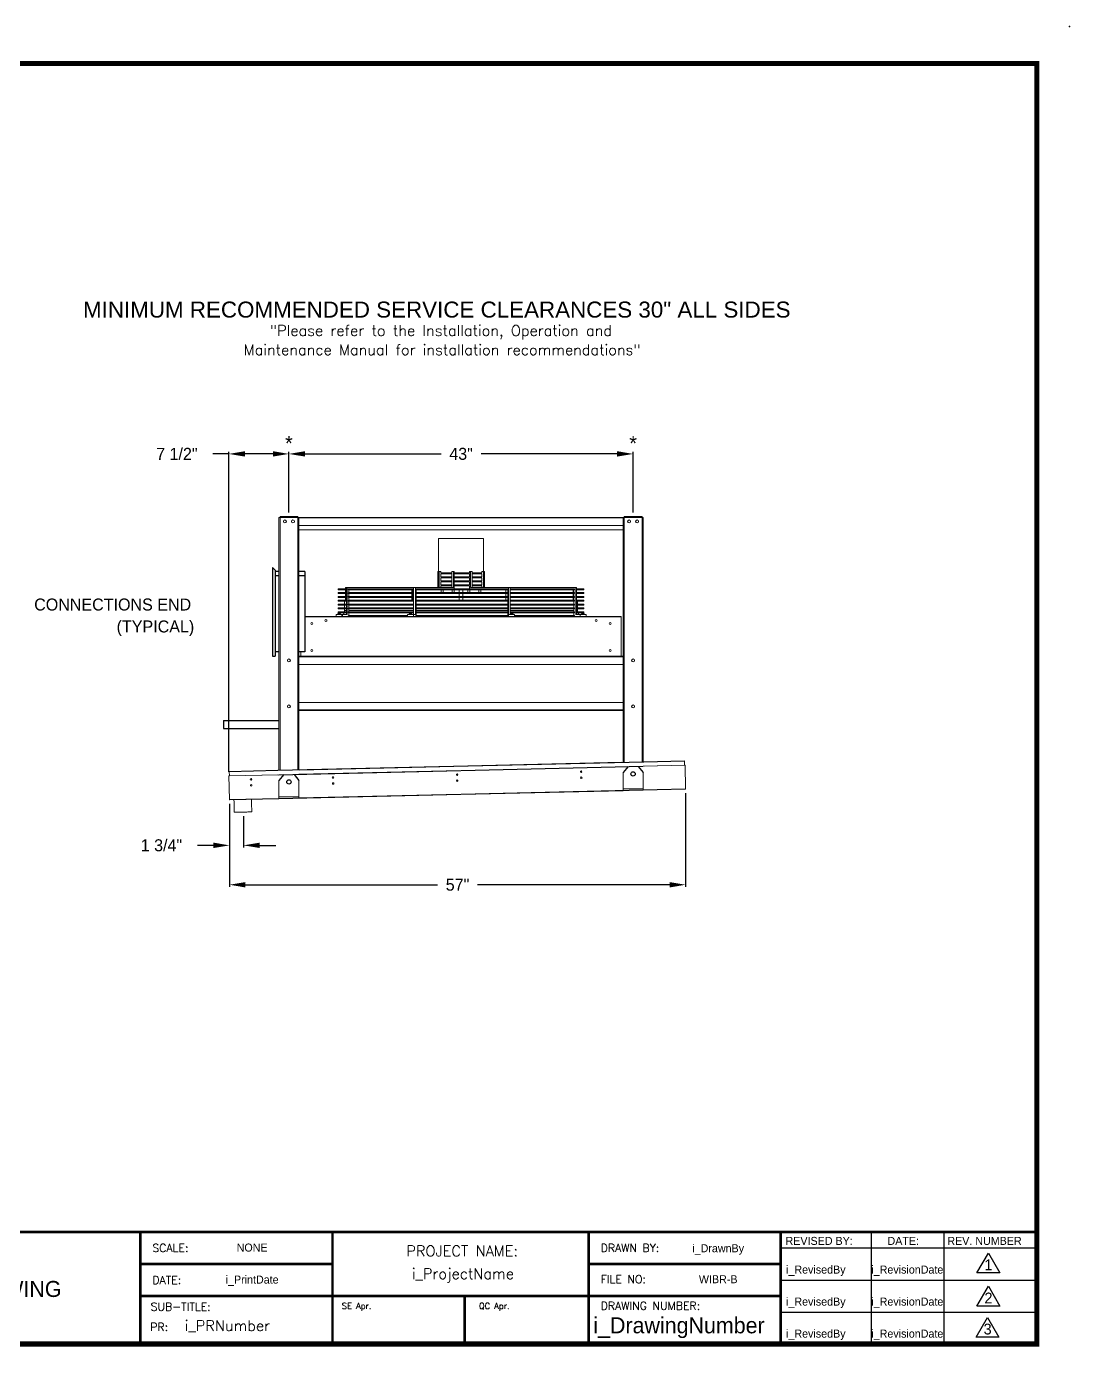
# Model space of a CAD drawing. Extents: x 6 to 271, y -23 to 146.
# Drawn here: x 140.8 to 271.1, y -18.6 to 146.4 of the extents above; entities that cross this region are included whole.
import ezdxf
from ezdxf.enums import TextEntityAlignment as Align

# ---------------------------------------------------------------- set-up
doc = ezdxf.new("R2010")
doc.units = 0
doc.header["$MEASUREMENT"] = 0
doc.layers.get('0').update_dxf_attribs({"linetype": 'CONTINUOUS'})
doc.layers.get('Defpoints').update_dxf_attribs({"linetype": 'CONTINUOUS'})
doc.styles.add('dimentions', font='ARIAL.TTF')
doc.styles.add('SIMPLEX', font='SIMPLEX')
doc.dimstyles.get("Standard").update_dxf_attribs({"dimtxt": 1.5, "dimasz": 2, "dimexe": 0.25, "dimexo": 0.5, "dimgap": 0.75, "dimtad": 0, "dimtih": 1, "dimtoh": 1, "dimdec": 4, "dimzin": 0, "dimdsep": 46, "dimlunit": 5, "dimtxsty": 'STANDARD', "dimcen": 0.125, "dimclrd": 1, "dimclre": 1, "dimclrt": 1, "dimadec": 0, "dimazin": 0, "dimtfac": 1, "dimtdec": 4, "dimtofl": 0, "dimtmove": 0, "dimatfit": 3, "dimfxl": 1, "dimfrac": 2, "dimtolj": 1, "dimtzin": 0, "dimarcsym": 0})

# ---------------------------------------------------------------- blocks, each defined once
blk = doc.blocks.new('*D28')
at = {"color": 7, "lineweight": -2}
for p, q in [((173.57, 85.66), (173.57, 93.22)), ((175.57, 92.97), (192.57, 92.97)), ((214.57, 92.97), (197.57, 92.97)), ((216.57, 85.66), (216.57, 93.22))]:
    blk.add_line(p, q, dxfattribs=at)
at = {"color": 7}
for points in [[(175.57, 93.31), (175.57, 92.64), (173.57, 92.97)], [(214.57, 93.31), (214.57, 92.64), (216.57, 92.97)]]:
    blk.add_solid(points, dxfattribs=at)
at = {"layer": 'Defpoints', "color": 0}
for p in [(216.57, 92.97), (173.57, 85.16), (216.57, 85.16)]:
    blk.add_point(p, dxfattribs=at)
at = {"color": 7, "insert": (195.07, 92.97), "char_height": 1.5, "attachment_point": 5}
blk.add_mtext('\\A1;43"', dxfattribs=at)
blk = doc.blocks.new('*D29')
at = {"color": 7, "lineweight": -2}
for p, q in [((166.07, 92.97), (164.07, 92.97)), ((166.07, 53.24), (166.07, 93.22)), ((171.57, 92.97), (168.07, 92.97)), ((173.57, 85.66), (173.57, 93.22))]:
    blk.add_line(p, q, dxfattribs=at)
at = {"color": 7}
for points in [[(168.07, 93.31), (168.07, 92.64), (166.07, 92.97)], [(171.57, 93.31), (171.57, 92.64), (173.57, 92.97)]]:
    blk.add_solid(points, dxfattribs=at)
at = {"layer": 'Defpoints', "color": 0}
for p in [(173.57, 92.97), (173.57, 85.16), (166.07, 52.74)]:
    blk.add_point(p, dxfattribs=at)
at = {"color": 7, "insert": (159.57, 92.97), "char_height": 1.5, "attachment_point": 5}
blk.add_mtext('\\A1;7 1/2"', dxfattribs=at)
blk = doc.blocks.new('*D30')
at = {"color": 7, "lineweight": -2}
for p, q in [((223.12, 50.57), (223.12, 38.89)), ((166.14, 49.24), (166.14, 38.89)), ((168.14, 39.14), (192.13, 39.14)), ((221.12, 39.14), (197.13, 39.14))]:
    blk.add_line(p, q, dxfattribs=at)
at = {"color": 7}
for points in [[(168.14, 39.47), (168.14, 38.8), (166.14, 39.14)], [(221.12, 39.47), (221.12, 38.8), (223.12, 39.14)]]:
    blk.add_solid(points, dxfattribs=at)
at = {"layer": 'Defpoints', "color": 0}
for p in [(166.14, 49.74), (223.12, 51.07), (223.12, 39.14)]:
    blk.add_point(p, dxfattribs=at)
at = {"color": 7, "insert": (194.63, 39.14), "char_height": 1.5, "attachment_point": 5}
blk.add_mtext('\\A1;57"', dxfattribs=at)
blk = doc.blocks.new('*D31')
at = {"color": 7, "lineweight": -2}
for p, q in [((166.14, 48.74), (166.14, 43.81)), ((167.91, 47.72), (167.91, 43.81)), ((164.14, 44.06), (162.14, 44.06)), ((169.91, 44.06), (171.91, 44.06))]:
    blk.add_line(p, q, dxfattribs=at)
at = {"color": 7}
for points in [[(164.14, 44.4), (164.14, 43.73), (166.14, 44.06)], [(169.91, 44.4), (169.91, 43.73), (167.91, 44.06)]]:
    blk.add_solid(points, dxfattribs=at)
at = {"layer": 'Defpoints', "color": 0}
for p in [(166.14, 49.24), (167.91, 48.22), (166.14, 44.06)]:
    blk.add_point(p, dxfattribs=at)
at = {"color": 7, "insert": (157.64, 44.06), "char_height": 1.5, "attachment_point": 5}
blk.add_mtext('\\A1;1 3/4"', dxfattribs=at)

msp = doc.modelspace()

# ---------------------------------------------------------------- linework, layer by layer
at = {"color": 7, "linetype": 'Continuous', "lineweight": 15}
for p, q in [((172.3177, 85.02803), (172.4522, 85.02803)), ((172.3177, 85.02803), (172.3177, 53.4411)), ((172.4522, 85.02803), (172.4522, 53.44423)), ((172.4532, 85.02803), (172.4522, 85.02803)), ((172.4532, 85.16353), (172.4532, 85.02903)), ((172.4532, 85.16353), (174.6822, 85.16353)), ((172.4532, 85.02903), (174.6822, 85.02903)), ((172.4532, 85.02803), (172.4532, 85.02903)), ((172.4532, 85.02803), (174.6822, 85.02803)), ((172.4532, 53.44425), (172.4532, 85.02803)), ((174.6822, 85.16353), (174.6822, 85.02903)), ((174.6822, 85.02803), (174.6822, 85.02903)), ((174.6822, 53.4961), (174.6822, 85.02803)), ((174.6832, 85.02803), (174.6822, 85.02803)), ((174.6832, 85.02803), (174.6832, 53.49613)), ((174.8177, 85.02803), (174.6832, 85.02803)), ((174.8177, 85.02803), (174.8177, 53.49925)), ((174.8177, 84.97503), (215.3177, 84.97503)), ((215.3177, 85.02803), (215.3177, 54.44137)), ((215.3177, 85.02803), (215.4522, 85.02803)), ((215.4522, 85.02803), (215.4522, 54.4445)), ((215.4532, 85.02803), (215.4522, 85.02803)), ((215.4532, 85.16353), (215.4532, 85.02903)), ((215.4532, 85.16353), (217.6822, 85.16353)), ((215.4532, 85.02903), (217.6822, 85.02903)), ((215.4532, 85.02803), (215.4532, 85.02903)), ((215.4532, 85.02803), (217.6822, 85.02803)), ((215.4532, 54.44452), (215.4532, 85.02803)), ((217.6822, 85.16353), (217.6822, 85.02903)), ((217.6822, 85.02803), (217.6822, 85.02903)), ((217.6832, 85.02803), (217.6822, 85.02803)), ((217.6822, 54.49637), (217.6822, 85.02803)), ((217.8177, 85.02803), (217.6832, 85.02803)), ((217.6832, 85.02803), (217.6832, 54.4964)), ((217.8177, 85.02803), (217.8177, 54.49952)), ((174.8177, 84.04374), (215.3177, 84.04374)), ((174.8177, 83.48144), (180.6302, 83.48144)), ((181.0052, 83.48144), (209.1302, 83.48144)), ((209.5052, 83.48144), (215.3177, 83.48144)), ((196.144, 82.40703), (192.2552, 82.40703)), ((197.8802, 82.40703), (196.144, 82.40703)), ((192.15049, 78.27103), (192.15049, 76.27603)), ((192.24386, 78.27103), (192.15049, 78.27103)), ((192.33724, 78.27103), (192.24386, 78.27103)), ((192.24386, 78.27103), (192.24386, 76.27603)), ((192.33724, 78.27103), (192.33724, 76.27603)), ((192.56266, 78.27103), (192.33724, 78.27103)), ((192.56266, 78.12021), (192.56266, 78.27103)), ((193.89803, 78.12114), (192.56266, 78.12114)), ((192.56266, 77.62021), (192.56266, 78.00208)), ((192.56266, 78.00114), (193.89803, 78.00114)), ((193.89803, 77.62114), (192.56266, 77.62114)), ((194.12345, 78.27103), (193.89803, 78.27103)), ((193.89803, 78.27103), (193.89803, 76.27603)), ((194.12345, 78.27103), (194.12345, 76.27603)), ((194.21683, 78.27103), (194.12345, 78.27103)), ((194.21683, 78.12021), (194.21683, 78.27103)), ((196.144, 78.12114), (194.21683, 78.12114)), ((194.21683, 77.62021), (194.21683, 78.00208)), ((194.21683, 78.00114), (196.144, 78.00114)), ((196.144, 77.62114), (194.21683, 77.62114)), ((196.144, 78.12114), (196.144, 78.27103)), ((196.144, 78.27103), (196.23737, 78.27103)), ((196.144, 77.62114), (196.144, 78.00114)), ((196.23737, 78.27103), (196.23737, 76.27603)), ((196.4628, 78.27103), (196.23737, 78.27103)), ((196.4628, 78.27103), (196.4628, 76.27603)), ((197.66611, 78.12114), (196.4628, 78.12114)), ((196.4628, 78.00114), (197.66611, 78.00114)), ((197.66611, 77.62114), (196.4628, 77.62114)), ((197.66611, 78.12114), (197.66611, 78.27103)), ((197.66611, 78.27103), (197.89154, 78.27103)), ((197.66611, 77.62114), (197.66611, 78.00114)), ((197.89154, 78.27103), (197.89154, 76.27603)), ((197.98491, 78.27103), (197.89154, 78.27103)), ((197.98491, 78.27103), (197.98491, 76.27603)), ((180.74757, 76.12114), (179.77758, 76.12114)), ((179.77758, 76.00114), (180.74757, 76.00114)), ((180.65419, 76.27603), (180.65419, 76.12114)), ((180.74757, 76.27603), (180.65419, 76.27603)), ((180.65419, 76.00114), (180.65419, 75.64248)), ((180.84094, 76.27603), (180.74757, 76.27603)), ((180.74757, 76.27603), (180.74757, 72.89503)), ((180.84094, 76.27603), (180.84094, 72.89503)), ((189.13611, 76.27603), (180.84094, 76.27603)), ((181.03665, 76.00114), (189.13611, 76.00114)), ((189.13611, 76.12114), (181.03669, 76.12114)), ((181.06637, 75.64248), (181.06637, 76.00114)), ((188.91068, 76.00114), (188.91068, 75.64248)), ((189.00405, 75.64248), (189.00405, 76.00114)), ((189.36153, 76.27603), (189.13611, 76.27603)), ((189.13611, 76.27603), (189.13611, 72.89503)), ((189.36153, 76.27603), (189.36153, 72.89503)), ((194.12345, 76.27603), (189.36153, 76.27603)), ((189.4426, 76.00114), (200.91897, 76.00114)), ((200.91897, 76.12114), (189.44268, 76.12114)), ((189.45491, 75.64248), (189.45491, 76.00114)), ((192.56266, 77.12021), (192.56266, 77.50208)), ((192.56266, 77.50114), (193.89803, 77.50114)), ((193.89803, 77.12114), (192.56266, 77.12114)), ((192.56266, 76.62021), (192.56266, 77.00208)), ((192.56266, 77.00114), (193.89803, 77.00114)), ((193.89803, 76.62114), (192.56266, 76.62114)), ((192.56266, 76.27603), (192.56266, 76.50208)), ((192.56266, 76.50114), (193.89803, 76.50114)), ((194.21683, 77.12021), (194.21683, 77.50208)), ((194.21683, 77.50114), (196.144, 77.50114)), ((196.144, 77.12114), (194.21683, 77.12114)), ((194.21683, 76.62021), (194.21683, 77.00208)), ((194.21683, 77.00114), (196.144, 77.00114)), ((196.144, 76.62114), (194.21683, 76.62114)), ((194.21683, 76.12114), (194.21683, 76.50208)), ((194.21683, 76.50114), (196.144, 76.50114)), ((196.144, 77.12114), (196.144, 77.50114)), ((196.144, 76.62114), (196.144, 77.00114)), ((196.144, 76.12114), (196.144, 76.50114)), ((196.23737, 76.27603), (200.99929, 76.27603)), ((196.4628, 77.50114), (197.66611, 77.50114)), ((197.66611, 77.12114), (196.4628, 77.12114)), ((196.4628, 77.00114), (197.66611, 77.00114)), ((197.66611, 76.62114), (196.4628, 76.62114)), ((196.4628, 76.50114), (197.66611, 76.50114)), ((197.66611, 77.12114), (197.66611, 77.50114)), ((197.66611, 76.62114), (197.66611, 77.00114)), ((197.66611, 76.27603), (197.66611, 76.50114)), ((200.68049, 75.64248), (200.68049, 76.00114)), ((200.90592, 75.64248), (200.90592, 76.00114)), ((200.99929, 76.27603), (200.99929, 72.89503)), ((201.22472, 76.27603), (200.99929, 76.27603)), ((201.22472, 76.27603), (201.22472, 73.00312)), ((201.22472, 76.27603), (209.38783, 76.27603)), ((209.19392, 76.12114), (201.22472, 76.12114)), ((201.22472, 76.00114), (209.19392, 76.00114)), ((209.06903, 75.64248), (209.06903, 76.00114)), ((209.1624, 75.64248), (209.1624, 76.00114)), ((209.38783, 76.27603), (209.38783, 72.89503)), ((209.48121, 76.27603), (209.38783, 76.27603)), ((209.48121, 76.27603), (209.48121, 72.89503)), ((210.35781, 76.12114), (209.48121, 76.12114)), ((209.48121, 76.00114), (210.35781, 76.00114)), ((180.74757, 75.64248), (179.77758, 75.64248)), ((179.77758, 75.52248), (180.74757, 75.52248)), ((180.74757, 75.16381), (179.77758, 75.16381)), ((179.77758, 75.04381), (180.74757, 75.04381)), ((180.74757, 74.68515), (179.77758, 74.68515)), ((179.77758, 74.56515), (180.74757, 74.56515)), ((180.65419, 75.52248), (180.65419, 75.16381)), ((180.65419, 75.04381), (180.65419, 74.68515)), ((181.03665, 75.52248), (189.13611, 75.52248)), ((181.03665, 75.04381), (189.13611, 75.04381)), ((181.03665, 74.56515), (189.13611, 74.56515)), ((189.13611, 75.64248), (181.03669, 75.64248)), ((189.13611, 75.16381), (181.03669, 75.16381)), ((189.13611, 74.68515), (181.03669, 74.68515)), ((181.06637, 75.16381), (181.06637, 75.52248)), ((181.06637, 74.68515), (181.06637, 75.04381)), ((181.06637, 74.20648), (181.06637, 74.56515)), ((188.91068, 75.52248), (188.91068, 75.16381)), ((188.91068, 75.04381), (188.91068, 74.68515)), ((189.00405, 75.16381), (189.00405, 75.52248)), ((189.00405, 74.68515), (189.00405, 75.04381)), ((189.4426, 75.52248), (200.91897, 75.52248)), ((189.4426, 75.04381), (200.91897, 75.04381)), ((189.4426, 74.56515), (200.91897, 74.56515)), ((200.91897, 75.64248), (189.44268, 75.64248)), ((200.91897, 75.16381), (189.44268, 75.16381)), ((200.91897, 74.68515), (189.44268, 74.68515)), ((189.45491, 75.16381), (189.45491, 75.52248)), ((189.45491, 74.68515), (189.45491, 75.04381)), ((189.45491, 74.20648), (189.45491, 74.56515)), ((200.68049, 75.16381), (200.68049, 75.52248)), ((200.68049, 74.68515), (200.68049, 75.04381)), ((200.90592, 75.16381), (200.90592, 75.52248)), ((200.90592, 74.68515), (200.90592, 75.04381)), ((200.90592, 74.20648), (200.90592, 74.56515)), ((209.19392, 75.64248), (201.22472, 75.64248)), ((201.22472, 75.52248), (209.19392, 75.52248)), ((209.19392, 75.16381), (201.22472, 75.16381)), ((201.22472, 75.04381), (209.19392, 75.04381)), ((209.19392, 74.68515), (201.22472, 74.68515)), ((201.22472, 74.56515), (209.19392, 74.56515)), ((209.06903, 75.16381), (209.06903, 75.52248)), ((209.06903, 74.68515), (209.06903, 75.04381)), ((209.1624, 75.16381), (209.1624, 75.52248)), ((209.1624, 74.68515), (209.1624, 75.04381)), ((209.1624, 74.20648), (209.1624, 74.56515)), ((210.35781, 75.64248), (209.48121, 75.64248)), ((209.48121, 75.52248), (210.35781, 75.52248)), ((210.35781, 75.16381), (209.48121, 75.16381)), ((209.48121, 75.04381), (210.35781, 75.04381)), ((210.35781, 74.68515), (209.48121, 74.68515)), ((209.48121, 74.56515), (210.35781, 74.56515)), ((175.53784, 72.66353), (178.6927, 72.66353)), ((175.53784, 72.61253), (215.0677, 72.61253)), ((178.6927, 72.66353), (211.4427, 72.66353)), ((179.45469, 72.89503), (179.48277, 72.89503)), ((179.48277, 72.89503), (180.19269, 72.89503)), ((179.62159, 72.89603), (179.60494, 72.89603)), ((180.04244, 72.89603), (179.62159, 72.89603)), ((179.72894, 73.02003), (179.72909, 73.02003)), ((179.73182, 73.02003), (179.72909, 73.02003)), ((179.73182, 73.02003), (179.74233, 73.02003)), ((179.75301, 73.02003), (179.74233, 73.02003)), ((179.75301, 73.02003), (179.82904, 73.02003)), ((180.74757, 74.20648), (179.77758, 74.20648)), ((179.77758, 74.08648), (180.74757, 74.08648)), ((180.74757, 73.72782), (179.77758, 73.72782)), ((179.77758, 73.60782), (180.74757, 73.60782)), ((180.74757, 73.24915), (179.77758, 73.24915)), ((179.77758, 73.12915), (180.74757, 73.12915)), ((179.8406, 73.02003), (179.82904, 73.02003)), ((179.84688, 73.02003), (179.8406, 73.02003)), ((179.84688, 73.02003), (179.87225, 73.02003)), ((179.88679, 73.02003), (179.87225, 73.02003)), ((179.88679, 73.02003), (179.91844, 73.02003)), ((180.25797, 72.89503), (180.19269, 72.89503)), ((180.25797, 72.89503), (180.25797, 72.66353)), ((180.84094, 72.89503), (180.25797, 72.89503)), ((180.74757, 73.40103), (180.5199, 73.40103)), ((181.03665, 74.08648), (189.13611, 74.08648)), ((181.03665, 73.60782), (189.13611, 73.60782)), ((181.03665, 73.12915), (189.13611, 73.12915)), ((189.13611, 74.20648), (181.03669, 74.20648)), ((189.13611, 73.72782), (181.03669, 73.72782)), ((189.13611, 73.24915), (181.03669, 73.24915)), ((188.38442, 72.77048), (181.03669, 72.77048)), ((181.06637, 73.72782), (181.06637, 74.08648)), ((181.06637, 73.24915), (181.06637, 73.60782)), ((189.13611, 73.40103), (181.06637, 73.40103)), ((181.06637, 72.77048), (181.06637, 73.12915)), ((188.38442, 72.89503), (188.41251, 72.89503)), ((188.41251, 72.89503), (189.12242, 72.89503)), ((188.66971, 72.89603), (188.53467, 72.89603)), ((188.65867, 73.02003), (188.69032, 73.02003)), ((188.97217, 72.89603), (188.66971, 72.89603)), ((188.70486, 73.02003), (188.69032, 73.02003)), ((188.70486, 73.02003), (188.73023, 73.02003)), ((188.73651, 73.02003), (188.73023, 73.02003)), ((188.74806, 73.02003), (188.73651, 73.02003)), ((188.74806, 73.02003), (188.8241, 73.02003)), ((188.83478, 73.02003), (188.8241, 73.02003)), ((188.83478, 73.02003), (188.84529, 73.02003)), ((188.84802, 73.02003), (188.84529, 73.02003)), ((188.84802, 73.02003), (188.84817, 73.02003)), ((189.36153, 72.89503), (189.12242, 72.89503)), ((189.4426, 74.08648), (200.91897, 74.08648)), ((189.4426, 73.60782), (200.91897, 73.60782)), ((189.4426, 73.12915), (200.91897, 73.12915)), ((200.91897, 74.20648), (189.44268, 74.20648)), ((200.91897, 73.72782), (189.44268, 73.72782)), ((200.91897, 73.24915), (189.44268, 73.24915)), ((200.91897, 72.77048), (189.44268, 72.77048)), ((189.45491, 73.72782), (189.45491, 74.08648)), ((189.45491, 73.24915), (189.45491, 73.60782)), ((200.90592, 73.40103), (189.45491, 73.40103)), ((189.45491, 72.77048), (189.45491, 73.12915)), ((200.90592, 73.72782), (200.90592, 74.08648)), ((200.90592, 73.24915), (200.90592, 73.60782)), ((200.90592, 72.77048), (200.90592, 73.12915)), ((200.99929, 72.89503), (201.01297, 72.89503)), ((201.01297, 72.89503), (201.04106, 72.89503)), ((201.04106, 72.89503), (201.75097, 72.89503)), ((201.46569, 72.89603), (201.16323, 72.89603)), ((209.19392, 74.20648), (201.22472, 74.20648)), ((201.22472, 74.08648), (209.19392, 74.08648)), ((209.19392, 73.72782), (201.22472, 73.72782)), ((201.22472, 73.60782), (209.19392, 73.60782)), ((209.1624, 73.40103), (201.22472, 73.40103)), ((209.19392, 73.24915), (201.22472, 73.24915)), ((201.22472, 73.12915), (209.19392, 73.12915)), ((201.28722, 73.02003), (201.28738, 73.02003)), ((201.29011, 73.02003), (201.28738, 73.02003)), ((201.29011, 73.02003), (201.30062, 73.02003)), ((201.31129, 73.02003), (201.30062, 73.02003)), ((201.31129, 73.02003), (201.38733, 73.02003)), ((201.39889, 73.02003), (201.38733, 73.02003)), ((201.40517, 73.02003), (201.39889, 73.02003)), ((201.40517, 73.02003), (201.43054, 73.02003)), ((201.44508, 73.02003), (201.43054, 73.02003)), ((201.44508, 73.02003), (201.47672, 73.02003)), ((201.60072, 72.89603), (201.46569, 72.89603)), ((209.19392, 72.77048), (201.75097, 72.77048)), ((209.1624, 73.72782), (209.1624, 74.08648)), ((209.1624, 73.24915), (209.1624, 73.60782)), ((209.1624, 72.77048), (209.1624, 73.12915)), ((209.38783, 72.89503), (209.94271, 72.89503)), ((210.35781, 74.20648), (209.48121, 74.20648)), ((209.48121, 74.08648), (210.35781, 74.08648)), ((210.35781, 73.72782), (209.48121, 73.72782)), ((209.48121, 73.60782), (210.35781, 73.60782)), ((209.6155, 73.40103), (209.48121, 73.40103)), ((210.35781, 73.24915), (209.48121, 73.24915)), ((209.48121, 73.12915), (210.35781, 73.12915)), ((209.94271, 72.89503), (209.9708, 72.89503)), ((209.9708, 72.89503), (210.68071, 72.89503)), ((210.51381, 72.89603), (210.09296, 72.89603)), ((210.21696, 73.02003), (210.24861, 73.02003)), ((210.26315, 73.02003), (210.24861, 73.02003)), ((210.26315, 73.02003), (210.28852, 73.02003)), ((210.2948, 73.02003), (210.28852, 73.02003)), ((210.30635, 73.02003), (210.2948, 73.02003)), ((210.30635, 73.02003), (210.38239, 73.02003)), ((210.39307, 73.02003), (210.38239, 73.02003)), ((210.39307, 73.02003), (210.40358, 73.02003)), ((210.40631, 73.02003), (210.40358, 73.02003)), ((210.40631, 73.02003), (210.40646, 73.02003)), ((210.53046, 72.89603), (210.51381, 72.89603)), ((215.0677, 72.66353), (211.4427, 72.66353)), ((215.0677, 72.61253), (215.0677, 72.66353)), ((215.0677, 67.71453), (215.0677, 72.61253)), ((174.8177, 67.71353), (175.0667, 67.71353)), ((174.8177, 67.66353), (175.0677, 67.66353)), ((175.0667, 67.71353), (175.0667, 67.66353)), ((175.0677, 67.71453), (175.0677, 68.22958)), ((175.0677, 67.71453), (175.0677, 67.71353)), ((215.0677, 67.71453), (175.0677, 67.71453)), ((175.0677, 67.66353), (175.0677, 67.71353)), ((175.0677, 67.71353), (215.0677, 67.71353)), ((175.0677, 67.66353), (215.0677, 67.66353)), ((215.0677, 67.71353), (215.0677, 67.71453)), ((215.0677, 67.66353), (215.0677, 67.71353)), ((215.0677, 67.66353), (215.3177, 67.66353)), ((215.0687, 67.71353), (215.0687, 67.66353)), ((215.0687, 67.71353), (215.3177, 67.71353)), ((174.8177, 67.60003), (215.3177, 67.60003)), ((174.8177, 66.66353), (215.3177, 66.66353)), ((174.8177, 61.91353), (215.3177, 61.91353)), ((174.8177, 60.97703), (215.3177, 60.97703)), ((174.8177, 60.91353), (215.3177, 60.91353)), ((174.92938, 53.50185), (215.1685, 54.4379)), ((217.91775, 54.50185), (222.97889, 54.61958)), ((217.91878, 54.45767), (222.97991, 54.5754)), ((222.97889, 54.61958), (222.97991, 54.5754)), ((222.97991, 54.5754), (222.99181, 54.06381)), ((166.06973, 52.73897), (172.3177, 52.88432)), ((166.11927, 53.29691), (172.18013, 53.4379)), ((166.11927, 53.29691), (166.12029, 53.25273)), ((166.12029, 53.25273), (172.18116, 53.39372)), ((166.13219, 52.74114), (166.12029, 53.25273)), ((172.19306, 52.88212), (166.13219, 52.74114)), ((174.8177, 52.94247), (215.3177, 53.88459)), ((174.93041, 53.45767), (215.16952, 54.39372)), ((215.18143, 53.88212), (174.94231, 52.94608)), ((215.3177, 53.16609), (215.3177, 50.95243)), ((217.8177, 53.94274), (223.05431, 54.06456)), ((217.8177, 53.16609), (217.8177, 50.99342)), ((222.99181, 54.06381), (217.93068, 53.94608)), ((223.12289, 51.11635), (223.05431, 54.06456)), ((166.13831, 49.79077), (166.06973, 52.73897)), ((172.3177, 52.16582), (172.3177, 49.95216)), ((174.8177, 52.16582), (174.8177, 49.99315)), ((166.13831, 49.79077), (172.3177, 49.93452)), ((166.1395, 49.73979), (166.19048, 49.74097)), ((166.19048, 49.74097), (172.3177, 49.8835)), ((174.8177, 49.99267), (215.3177, 50.93479)), ((174.8177, 49.94166), (215.3177, 50.88378)), ((217.8177, 50.99294), (223.12289, 51.11635)), ((217.8177, 50.94193), (223.07309, 51.06418)), ((223.07309, 51.06418), (223.12408, 51.06537))]:
    msp.add_line(p, q, dxfattribs=at)
at = {"color": 7, "ltscale": 7}
for p, q in [((171.50659, 78.77603), (171.50659, 67.71353)), ((171.50659, 78.77603), (171.83804, 78.44457)), ((171.83804, 78.44457), (171.83804, 67.71353)), ((172.3177, 78.26083), (171.83804, 78.26083)), ((171.83804, 77.76083), (172.3177, 77.76083)), ((175.56909, 78.26083), (174.8177, 78.26083)), ((174.8177, 77.76083), (175.56909, 77.76083)), ((175.53784, 77.76083), (175.53784, 68.22958)), ((175.56909, 78.26083), (175.56909, 77.76083)), ((171.50659, 67.71353), (171.83804, 67.71353)), ((171.53784, 67.71353), (171.53784, 67.60458)), ((171.56909, 67.71353), (171.56909, 67.60458)), ((172.3177, 68.22958), (171.83804, 68.22958)), ((175.53784, 68.22958), (174.8177, 68.22958)), ((171.53784, 67.60458), (171.56909, 67.60458))]:
    msp.add_line(p, q, dxfattribs=at)
at = {"color": 7}
for p, q in [((165.38051, 59.65145), (172.3177, 59.65145)), ((165.38051, 59.65145), (165.38051, 58.67203)), ((165.38051, 58.67203), (172.3177, 58.67203)), ((172.18013, 53.4379), (217.91775, 54.50185)), ((217.91878, 54.45767), (172.18116, 53.39372)), ((217.91775, 54.50185), (217.91878, 54.45767)), ((172.3177, 52.88432), (217.8177, 53.94274)), ((172.92824, 52.91157), (172.3177, 52.16582)), ((174.20715, 52.91157), (174.8177, 52.16582)), ((215.92824, 53.91184), (215.3177, 53.16609)), ((217.20715, 53.91184), (217.8177, 53.16609)), ((172.3177, 49.93452), (217.8177, 50.99294)), ((217.8177, 50.94193), (172.3177, 49.8835)), ((174.8177, 50.11815), (172.3177, 50.07716)), ((172.3177, 49.95216), (172.3177, 49.90115)), ((217.8177, 51.11842), (215.3177, 51.07743)), ((215.3177, 50.95243), (215.3177, 50.90143)), ((217.8177, 50.99294), (217.8177, 50.94193)), ((155.00695, -4.24912), (235.00615, -4.24912)), ((155.00695, -18.24898), (155.00695, -4.24912)), ((179.00671, -4.24912), (179.00671, -18.24898)), ((211.00639, -4.24912), (211.00639, -12.24904)), ((235.00615, -4.24912), (235.00615, -18.24898)), ((235.00615, -4.24912), (267.00583, -4.24912)), ((235.00615, -4.24912), (235.00615, -6.2491)), ((246.29697, -4.24912), (246.29697, -10.24906)), ((255.38999, -4.24912), (255.38999, -10.24906)), ((235.00615, -6.2491), (267.00583, -6.2491)), ((179.00671, -8.24908), (155.00695, -8.24908)), ((211.00639, -8.24908), (235.00615, -8.24908)), ((211.00639, -12.24904), (211.00639, -8.24908)), ((246.29697, -8.24908), (246.29697, -14.24902)), ((255.38999, -8.24908), (255.38999, -14.24902)), ((235.00615, -10.24906), (267.00583, -10.24906)), ((235.00615, -12.24904), (155.00695, -12.24904)), ((195.50654, -12.24904), (195.50654, -18.24898)), ((211.00639, -12.24904), (211.00639, -18.24898)), ((246.29697, -12.24904), (246.29697, -18.24898)), ((255.38999, -12.24904), (255.38999, -18.24898)), ((235.00615, -14.24902), (267.00583, -14.24902)), ((235.00615, -18.24898), (267.00583, -18.24898))]:
    msp.add_line(p, q, dxfattribs=at)
for points, const_width in [([(11.00839, -18.24898), (267.00583, -18.24898), (267.00583, 141.74942), (11.00839, 141.74942), (11.00839, -18.24898)], 0.63999), ([(267.00583, -4.24912), (75.00775, -4.24912), (75.00775, -18.24898)], 0.32), ([(155.00695, -4.24912), (155.00695, -18.24898)], 0.32), ([(179.00671, -4.24912), (179.00671, -18.24898)], 0.32), ([(211.00639, -4.24912), (211.00639, -18.24898)], 0.32), ([(235.00615, -18.24898), (235.00615, -4.24912), (267.00583, -4.24912)], 0.32), ([(179.00671, -8.24908), (155.00695, -8.24908)], 0.32), ([(235.00615, -8.24908), (211.00639, -8.24908), (211.00639, -18.24898)], 0.32), ([(235.00615, -12.24904), (155.00695, -12.24904)], 0.32), ([(195.50654, -12.24904), (195.50654, -18.24898)], 0.32)]:
    msp.add_lwpolyline(points, dxfattribs=dict(at, const_width=const_width))
at = {"color": 7, "linetype": 'Continuous', "lineweight": 15, "flags": 128}
for points in [[(180.6302, 83.48144), (180.63779, 83.4856), (180.65996, 83.48942), (180.69491, 83.49259), (180.73981, 83.49486), (180.79101, 83.49604), (180.84438, 83.49604), (180.89559, 83.49486), (180.94048, 83.49259), (180.97543, 83.48942), (180.9976, 83.4856), (181.0052, 83.48144)], [(181.0052, 83.48144), (180.99756, 83.48559), (180.97536, 83.48941), (180.94042, 83.49258), (180.89554, 83.49485), (180.84436, 83.49603), (180.79103, 83.49603), (180.73986, 83.49485), (180.69498, 83.49258), (180.66003, 83.48941), (180.63784, 83.48559), (180.6302, 83.48144)], [(209.1302, 83.48144), (209.13779, 83.4856), (209.15996, 83.48942), (209.19491, 83.49259), (209.23981, 83.49486), (209.29101, 83.49604), (209.34438, 83.49604), (209.39559, 83.49486), (209.44048, 83.49259), (209.47543, 83.48942), (209.4976, 83.4856), (209.5052, 83.48144)], [(209.5052, 83.48144), (209.49756, 83.48559), (209.47536, 83.48941), (209.44042, 83.49258), (209.39554, 83.49485), (209.34436, 83.49603), (209.29103, 83.49603), (209.23986, 83.49485), (209.19498, 83.49258), (209.16003, 83.48941), (209.13784, 83.48559), (209.1302, 83.48144)], [(200.91897, 76.12114), (200.91903, 76.12114), (200.9283, 76.11597), (200.93599, 76.10144), (200.94077, 76.08004), (200.94183, 76.05541), (200.93899, 76.03177), (200.93274, 76.01313), (200.92414, 76.00269), (200.91897, 76.00114)], [(200.91897, 75.64248), (200.92323, 75.64144), (200.93159, 75.6326), (200.93801, 75.61603), (200.94149, 75.59427), (200.94149, 75.57069), (200.93801, 75.54893), (200.93159, 75.53235), (200.92323, 75.52352), (200.91897, 75.52248)], [(200.91897, 75.16381), (200.92323, 75.16277), (200.93159, 75.15394), (200.93801, 75.13736), (200.94149, 75.1156), (200.94149, 75.09202), (200.93801, 75.07026), (200.93159, 75.05369), (200.92323, 75.04485), (200.91897, 75.04381)], [(200.91897, 74.68515), (200.92323, 74.68411), (200.93159, 74.67527), (200.93801, 74.6587), (200.94149, 74.63694), (200.94149, 74.61336), (200.93801, 74.5916), (200.93159, 74.57502), (200.92323, 74.56619), (200.91897, 74.56515)], [(180.5199, 73.40103), (180.51226, 73.29429), (180.50436, 73.24915)], [(200.91897, 74.20648), (200.92323, 74.20544), (200.93159, 74.19661), (200.93801, 74.18003), (200.94149, 74.15827), (200.94149, 74.13469), (200.93801, 74.11293), (200.93159, 74.09636), (200.92323, 74.08752), (200.91897, 74.08648)], [(200.91897, 73.72782), (200.92323, 73.72678), (200.93159, 73.71794), (200.93801, 73.70136), (200.94149, 73.67961), (200.94149, 73.65603), (200.93801, 73.63427), (200.93159, 73.61769), (200.92323, 73.60885), (200.91897, 73.60782)], [(200.91897, 73.24915), (200.92323, 73.24811), (200.93159, 73.23928), (200.93801, 73.2227), (200.94149, 73.20094), (200.94149, 73.17736), (200.93801, 73.1556), (200.93159, 73.13902), (200.92323, 73.13019), (200.91897, 73.12915)], [(200.91897, 72.77048), (200.92348, 72.76931), (200.93192, 72.76004), (200.9383, 72.74288), (200.94161, 72.72059), (200.94132, 72.69668), (200.93748, 72.67497), (200.93327, 72.66353)], [(209.63104, 73.24915), (209.62313, 73.29429), (209.6155, 73.40103)], [(166.1395, 49.73979), (166.13947, 49.74077), (166.13941, 49.74367), (166.1393, 49.74838), (166.13915, 49.75472), (166.13897, 49.76245), (166.13876, 49.77126), (166.13854, 49.78083), (166.13831, 49.79077)], [(223.12408, 51.06537), (223.12406, 51.06635), (223.12399, 51.06925), (223.12388, 51.07396), (223.12373, 51.0803), (223.12355, 51.08803), (223.12335, 51.09684), (223.12313, 51.10641), (223.12289, 51.11635)], [(168.09389, 48.22233), (167.97118, 48.21947), (167.84664, 48.21658), (167.72191, 48.21367), (167.59861, 48.2108), (167.47835, 48.20801), (167.36269, 48.20532), (167.25315, 48.20277), (167.15115, 48.2004), (167.05802, 48.19823), (166.97497, 48.1963), (166.90309, 48.19463), (166.84332, 48.19324), (166.79643, 48.19215), (166.76304, 48.19137), (166.74358, 48.19092), (166.73818, 48.19079)], [(168.92509, 48.24166), (168.92226, 48.2416), (168.90619, 48.24122), (168.87611, 48.24052), (168.83242, 48.23951), (168.77567, 48.23819), (168.70662, 48.23658), (168.62617, 48.23471), (168.53536, 48.2326), (168.43537, 48.23027), (168.32751, 48.22776), (168.21319, 48.2251), (168.09389, 48.22233)]]:
    msp.add_lwpolyline(points, dxfattribs=at)
at = {"color": 7}
for points in [[(260.94222, -6.88455), (262.36798, -9.35405), (259.51645, -9.35405)], [(260.94222, -11.03486), (262.36798, -13.50435), (259.51645, -13.50435)], [(260.83737, -14.91605), (262.26313, -17.38555), (259.4116, -17.38555)]]:
    msp.add_lwpolyline(points, close=True, dxfattribs=at)
at = {"color": 7, "linetype": 'Continuous', "lineweight": 15}
for centre, radius in [((173.0677, 84.53853), 0.1875), ((174.0677, 84.53853), 0.1875), ((216.0677, 84.53853), 0.1875), ((217.0677, 84.53853), 0.1875), ((176.4427, 71.78853), 0.125), ((178.1927, 72.16353), 0.125), ((211.9427, 72.16353), 0.125), ((213.6927, 71.78853), 0.125), ((176.4427, 68.41353), 0.125), ((213.6927, 68.41353), 0.125), ((173.5677, 67.16353), 0.1875), ((216.5677, 67.16353), 0.1875), ((173.5677, 61.41353), 0.1875), ((216.5677, 61.41353), 0.1875), ((194.57365, 52.9019), 0.09375), ((210.06946, 53.26237), 0.09375), ((168.83061, 52.30306), 0.09375), ((168.84805, 51.55327), 0.09375), ((179.07784, 52.54144), 0.09375), ((179.09528, 51.79164), 0.09375), ((194.59109, 52.1521), 0.09375), ((210.0869, 52.51257), 0.09375)]:
    msp.add_circle(centre, radius, dxfattribs=at)
at = {"color": 7}
for centre in [(216.5677, 52.99041), (173.5677, 51.99014)]:
    msp.add_circle(centre, 0.26853, dxfattribs=at)
at = {"color": 7, "linetype": 'Continuous', "lineweight": 15}
for centre, radius, start, end in [((192.2552, 78.06114), 0.06, 100.8922831, 259.1077169), ((192.2552, 77.56114), 0.06, 100.8922831, 259.1077169), ((179.77758, 76.06114), 0.06, 90, 270), ((192.2552, 77.06114), 0.06, 100.8922831, 259.1077169), ((192.2552, 76.56114), 0.06, 100.8922831, 259.1077169), ((209.19075, 76.06114), 0.06008, 273.026347, 86.973653), ((210.35781, 76.06114), 0.06, 270, 90), ((179.77758, 75.58248), 0.06, 90, 270), ((179.77758, 75.10381), 0.06, 90, 270), ((179.77758, 74.62515), 0.06, 90, 270), ((209.19063, 75.58248), 0.06009, 273.1439759, 86.8560241), ((209.19063, 75.10381), 0.06009, 273.1445885, 86.8554115), ((209.19063, 74.62515), 0.06009, 273.1430274, 86.8569726), ((210.35781, 75.58248), 0.06, 270, 90), ((210.35781, 75.10381), 0.06, 270, 90), ((210.35781, 74.62515), 0.06, 270, 90), ((179.72894, 72.89603), 0.124, 90, 180), ((179.77758, 74.14648), 0.06, 90, 270), ((179.77758, 73.66782), 0.06, 90, 270), ((179.77758, 73.18915), 0.06, 90, 270), ((179.91844, 72.89603), 0.124, 0, 90), ((179.7699, 73.40103), 0.75, 317.5717297, 338.7458884), ((188.65867, 72.89603), 0.124, 90, 180), ((188.84817, 72.89603), 0.124, 0, 90), ((201.28723, 72.89603), 0.124, 90, 180), ((201.47673, 72.89603), 0.124, 0, 90), ((209.19063, 74.14648), 0.06009, 273.1445885, 86.8554115), ((209.19063, 73.66782), 0.06009, 273.1430274, 86.8569726), ((209.19063, 73.18915), 0.06009, 273.1445885, 86.8554115), ((209.18931, 72.70995), 0.06071, 310.1202956, 85.6447004), ((210.3655, 73.40103), 0.75, 201.2541116, 222.4282703), ((210.21696, 72.89603), 0.124, 90, 180), ((210.35781, 74.14648), 0.06, 270, 90), ((210.35781, 73.66782), 0.06, 270, 90), ((210.35781, 73.18915), 0.06, 270, 90), ((210.40646, 72.89603), 0.124, 0, 90), ((175.0667, 67.71453), 0.001, 270, 360), ((215.0687, 67.71453), 0.001, 180, 270), ((223.12056, 54.06645), 0.12877, 181.1738006, 181.4884287), ((166.20841, 52.74255), 0.07623, 181.0653594, 181.59687)]:
    msp.add_arc(centre, radius, start, end, dxfattribs=at)
for points in [[(215.4532, 85.03853), (174.6822, 85.03853)], [(174.8177, 83.48124), (180.6302, 83.48124)], [(181.0052, 83.48124), (209.1302, 83.48124)], [(209.5052, 83.48124), (215.3177, 83.48124)], [(192.2552, 82.40703), (192.2552, 78.27103)], [(197.8802, 78.27103), (197.8802, 82.40703)], [(192.57757, 76.00114), (192.57757, 75.64248)], [(192.82757, 75.64248), (192.82757, 76.00114)], [(193.96303, 76.00114), (193.96303, 75.64248)], [(194.21303, 75.64248), (194.21303, 76.00114)], [(194.8412, 76.00114), (194.8412, 75.64248)], [(195.2942, 75.64248), (195.2942, 76.00114)], [(195.92237, 76.00114), (195.92237, 75.64248)], [(196.17237, 75.64248), (196.17237, 76.00114)], [(197.30783, 76.00114), (197.30783, 75.64248)], [(197.55783, 75.64248), (197.55783, 76.00114)], [(180.5199, 74.56515), (180.5199, 74.20648)], [(194.8412, 75.52248), (194.8412, 75.16381)], [(194.8412, 75.04381), (194.8412, 74.68515)], [(195.2942, 75.16381), (195.2942, 75.52248)], [(195.2942, 74.68515), (195.2942, 75.04381)], [(209.6155, 74.20648), (209.6155, 74.56515)], [(179.45469, 72.89503), (179.45469, 72.66353)], [(179.60494, 72.89603), (179.60494, 72.89503)], [(179.72909, 73.02003), (179.72511, 73.01996)], [(179.72511, 73.01996), (179.73182, 73.02003)], [(179.74233, 73.02003), (179.74903, 73.01996)], [(179.74903, 73.01996), (179.75301, 73.02003)], [(179.82904, 73.02003), (179.83069, 73.01996)], [(179.83069, 73.01996), (179.84688, 73.02003)], [(179.87225, 73.02003), (179.88843, 73.01996)], [(179.88843, 73.01996), (179.88679, 73.02003)], [(180.04244, 72.89503), (180.04244, 72.89603)], [(180.19269, 72.66353), (180.19269, 72.89503)], [(180.5199, 74.08648), (180.5199, 73.72782)], [(180.5199, 73.60782), (180.5199, 73.40103)], [(188.38442, 72.89503), (188.38442, 72.66353)], [(188.53467, 72.89603), (188.53467, 72.89503)], [(188.69032, 73.02003), (188.68867, 73.01996)], [(188.68867, 73.01996), (188.70486, 73.02003)], [(188.73023, 73.02003), (188.74642, 73.01996)], [(188.74642, 73.01996), (188.74806, 73.02003)], [(188.8241, 73.02003), (188.82808, 73.01996)], [(188.82808, 73.01996), (188.83478, 73.02003)], [(188.84529, 73.02003), (188.85199, 73.01996)], [(188.85199, 73.01996), (188.84802, 73.02003)], [(188.97217, 72.89503), (188.97217, 72.89603)], [(189.12242, 72.66353), (189.12242, 72.89503)], [(201.01297, 72.89503), (201.01297, 72.66353)], [(201.16323, 72.89603), (201.16323, 72.89503)], [(201.28738, 73.02003), (201.2834, 73.01996)], [(201.2834, 73.01996), (201.29011, 73.02003)], [(201.30062, 73.02003), (201.30732, 73.01996)], [(201.30732, 73.01996), (201.31129, 73.02003)], [(201.38733, 73.02003), (201.38898, 73.01996)], [(201.38898, 73.01996), (201.40517, 73.02003)], [(201.43054, 73.02003), (201.44672, 73.01996)], [(201.44672, 73.01996), (201.44508, 73.02003)], [(201.60072, 72.89503), (201.60072, 72.89603)], [(201.75097, 72.66353), (201.75097, 72.89503)], [(209.6155, 73.72782), (209.6155, 74.08648)], [(209.6155, 73.40103), (209.6155, 73.60782)], [(209.94271, 72.89503), (209.94271, 72.66353)], [(210.09296, 72.89603), (210.09296, 72.89503)], [(210.24861, 73.02003), (210.24696, 73.01996)], [(210.24696, 73.01996), (210.26315, 73.02003)], [(210.28852, 73.02003), (210.3047, 73.01996)], [(210.3047, 73.01996), (210.30635, 73.02003)], [(210.38239, 73.02003), (210.38637, 73.01996)], [(210.38637, 73.01996), (210.39307, 73.02003)], [(210.40358, 73.02003), (210.41028, 73.01996)], [(210.41028, 73.01996), (210.40631, 73.02003)], [(210.53046, 72.89503), (210.53046, 72.89603)], [(210.68071, 72.66353), (210.68071, 72.89503)], [(166.70184, 49.75287), (166.73818, 48.19079)], [(168.92509, 48.24166), (168.88875, 49.80374)]]:
    msp.add_open_spline(points, degree=1, dxfattribs=at)
for points, knots in [([(181.04299, 76.12018), (181.03807, 76.12061), (181.02692, 76.12159), (181.01012, 76.11501), (180.99512, 76.10264), (180.98477, 76.08537), (180.98028, 76.06544), (180.98215, 76.04499), (180.99015, 76.02643), (181.00342, 76.01158), (181.02033, 76.00303), (181.03358, 75.9998), (181.04009, 76.00142), (181.04055, 76.00153)], [0, 0, 0, 0, 0.079980634, 0.181379718, 0.282773237, 0.384154481, 0.485527775, 0.586886474, 0.688248383, 0.789611863, 0.890985885, 0.992379366, 1, 1, 1, 1]), ([(189.4452, 76.12056), (189.44276, 76.12078), (189.43773, 76.12123), (189.43054, 76.11347), (189.42459, 76.10022), (189.42065, 76.0824), (189.4192, 76.06224), (189.42038, 76.04195), (189.42406, 76.02378), (189.42984, 76.01), (189.43668, 76.00175), (189.44147, 76.00168), (189.44367, 76.00165)], [0, 0, 0, 0, 0.096004545, 0.198203705, 0.300403068, 0.402586729, 0.504760801, 0.606929601, 0.709091503, 0.811262441, 0.913447539, 1, 1, 1, 1]), ([(181.04282, 75.1627), (181.0409, 75.16315), (181.03289, 75.16501), (181.01828, 75.16136), (181.00168, 75.15191), (180.98895, 75.13657), (180.98161, 75.11766), (180.98048, 75.09716), (180.98568, 75.07743), (180.99663, 75.0606), (181.01207, 75.04895), (181.02758, 75.04329), (181.03718, 75.04441), (181.04057, 75.04481)], [0, 0, 0, 0, 0.031968545, 0.133390023, 0.234818421, 0.336234946, 0.437639103, 0.539028959, 0.640418559, 0.741810788, 0.843210291, 0.94462067, 1, 1, 1, 1]), ([(181.04282, 74.68403), (181.0409, 74.68448), (181.03289, 74.68634), (181.01828, 74.68269), (181.00168, 74.67325), (180.98895, 74.65791), (180.98161, 74.639), (180.98048, 74.61849), (180.98568, 74.59877), (180.99663, 74.58193), (181.01207, 74.57029), (181.02758, 74.56463), (181.03718, 74.56575), (181.04057, 74.56615)], [0, 0, 0, 0, 0.0319675675, 0.133388276, 0.2348168532, 0.3362335574, 0.4376378933, 0.5390338237, 0.6404179232, 0.7418103314, 0.8432100139, 0.9446205719, 1, 1, 1, 1]), ([(181.04299, 75.64151), (181.03807, 75.64194), (181.02692, 75.64292), (181.01012, 75.63635), (180.99511, 75.62397), (180.98477, 75.60671), (180.98028, 75.58677), (180.98215, 75.56633), (180.99015, 75.54776), (181.00342, 75.53291), (181.02033, 75.52437), (181.03358, 75.52114), (181.04009, 75.52275), (181.04055, 75.52286)], [0, 0, 0, 0, 0.079980696, 0.18137999, 0.282770113, 0.384156518, 0.485524286, 0.58688907, 0.688245838, 0.789609528, 0.890986383, 0.99237935, 1, 1, 1, 1]), ([(189.44518, 75.16281), (189.44321, 75.16326), (189.43866, 75.16429), (189.43176, 75.15787), (189.42551, 75.14562), (189.42117, 75.12843), (189.41926, 75.10854), (189.41998, 75.08808), (189.42324, 75.06945), (189.4287, 75.05449), (189.43568, 75.04588), (189.44102, 75.04247), (189.44359, 75.04392), (189.44364, 75.04395)], [0, 0, 0, 0, 0.077962525, 0.180191335, 0.282417592, 0.384628607, 0.486835049, 0.589029378, 0.691221126, 0.793417149, 0.895626225, 0.997846322, 1, 1, 1, 1]), ([(189.44518, 74.68415), (189.44321, 74.68459), (189.43866, 74.68562), (189.43176, 74.67921), (189.42551, 74.66696), (189.42117, 74.64977), (189.41926, 74.62987), (189.41998, 74.60941), (189.42324, 74.59079), (189.4287, 74.57582), (189.43568, 74.5672), (189.44102, 74.56382), (189.44359, 74.56525), (189.44364, 74.56528)], [0, 0, 0, 0, 0.077962565, 0.18018979, 0.282416293, 0.384632521, 0.486833435, 0.58902801, 0.691220003, 0.79342056, 0.8956272, 0.997847543, 1, 1, 1, 1]), ([(189.4452, 75.6419), (189.44276, 75.64211), (189.43773, 75.64256), (189.43054, 75.63481), (189.42459, 75.62155), (189.42065, 75.60374), (189.4192, 75.58357), (189.42038, 75.56328), (189.42406, 75.54511), (189.42984, 75.53133), (189.43668, 75.52308), (189.44147, 75.52302), (189.44367, 75.52298)], [0, 0, 0, 0, 0.096004892, 0.198202039, 0.300401552, 0.402590516, 0.504764737, 0.606927804, 0.709095112, 0.811262164, 0.913447411, 1, 1, 1, 1]), ([(181.04283, 72.76935), (181.0408, 72.76981), (181.03268, 72.77166), (181.018, 72.76793), (181.00144, 72.75838), (180.98878, 72.74296), (180.98155, 72.72403), (180.98048, 72.70344), (180.98596, 72.68401), (180.99414, 72.66995), (181.00136, 72.66491), (181.00333, 72.66353)], [0, 0, 0, 0, 0.043003986, 0.17274968, 0.302492482, 0.432228012, 0.561947733, 0.691647642, 0.821343788, 0.951044656, 1, 1, 1, 1]), ([(181.04282, 74.20537), (181.0409, 74.20581), (181.03289, 74.20767), (181.01828, 74.20403), (181.00168, 74.19458), (180.98895, 74.17924), (180.98161, 74.16033), (180.98048, 74.13983), (180.98568, 74.1201), (180.99663, 74.10326), (181.01207, 74.09162), (181.02758, 74.08596), (181.03718, 74.08708), (181.04057, 74.08748)], [0, 0, 0, 0, 0.031967544, 0.133389128, 0.23481763, 0.33623426, 0.437638522, 0.539028483, 0.640418187, 0.741810521, 0.843210129, 0.944620613, 1, 1, 1, 1]), ([(181.04299, 73.72685), (181.03807, 73.72728), (181.02692, 73.72826), (181.01013, 73.72168), (180.99511, 73.70931), (180.98477, 73.69204), (180.98028, 73.67211), (180.98215, 73.65167), (180.99015, 73.6331), (181.00342, 73.61825), (181.02033, 73.6097), (181.03358, 73.60647), (181.04009, 73.60809), (181.04055, 73.6082)], [0, 0, 0, 0, 0.079980643, 0.181381594, 0.282771518, 0.384157725, 0.485525294, 0.58688988, 0.688246449, 0.789609941, 0.890986597, 0.992379365, 1, 1, 1, 1]), ([(181.04299, 73.24819), (181.03807, 73.24862), (181.02692, 73.24959), (181.01012, 73.24302), (180.99512, 73.23064), (180.98477, 73.21338), (180.98028, 73.19345), (180.98215, 73.173), (180.99015, 73.15443), (181.00342, 73.13958), (181.02033, 73.13104), (181.03358, 73.12781), (181.04009, 73.12942), (181.04055, 73.12953)], [0, 0, 0, 0, 0.0799807689, 0.1813800899, 0.2827738454, 0.3841553271, 0.4855259898, 0.5868878632, 0.6882473336, 0.7896110507, 0.890986621, 0.9923799765, 1, 1, 1, 1]), ([(189.44512, 72.76929), (189.44407, 72.7698), (189.44047, 72.77154), (189.43421, 72.76733), (189.42746, 72.75719), (189.4224, 72.74138), (189.41963, 72.72222), (189.41942, 72.7016), (189.42193, 72.6824), (189.42529, 72.66903), (189.42811, 72.66452), (189.42873, 72.66353)], [0, 0, 0, 0, 0.054174431, 0.184100263, 0.314033841, 0.443950944, 0.573852014, 0.703740207, 0.833626735, 0.96351405, 1, 1, 1, 1]), ([(189.44518, 74.20548), (189.44321, 74.20593), (189.43866, 74.20696), (189.43176, 74.20054), (189.42551, 74.18829), (189.42117, 74.1711), (189.41926, 74.1512), (189.41998, 74.13074), (189.42324, 74.11212), (189.4287, 74.09715), (189.43568, 74.08854), (189.44102, 74.08514), (189.44359, 74.08658), (189.44364, 74.08661)], [0, 0, 0, 0, 0.077962612, 0.180191538, 0.28241791, 0.384629039, 0.486835596, 0.589030041, 0.691216489, 0.793416916, 0.895626108, 0.997846319, 1, 1, 1, 1]), ([(189.4452, 73.72724), (189.44276, 73.72745), (189.43773, 73.7279), (189.43054, 73.72014), (189.42459, 73.70689), (189.42065, 73.68908), (189.4192, 73.66891), (189.42038, 73.64862), (189.42406, 73.63045), (189.42984, 73.61667), (189.43668, 73.60842), (189.44147, 73.60835), (189.44367, 73.60832)], [0, 0, 0, 0, 0.096004892, 0.198202039, 0.300401552, 0.402590516, 0.504764737, 0.606927804, 0.709095112, 0.811262164, 0.913447411, 1, 1, 1, 1]), ([(189.4452, 73.24857), (189.44276, 73.24879), (189.43773, 73.24923), (189.43054, 73.24148), (189.42459, 73.22822), (189.42065, 73.21041), (189.4192, 73.19024), (189.42038, 73.16995), (189.42406, 73.15178), (189.42984, 73.138), (189.43668, 73.12975), (189.44147, 73.12969), (189.44367, 73.12966)], [0, 0, 0, 0, 0.096004545, 0.198202514, 0.300401767, 0.402587894, 0.504761856, 0.606927605, 0.709092025, 0.811262854, 0.913447841, 1, 1, 1, 1])]:
    msp.add_open_spline(points, degree=3, knots=knots, dxfattribs=at)
at = {"color": 7}
for p in [(271.09075, 146.38889), (235.00615, -18.24898)]:
    msp.add_point(p, dxfattribs=at)

# ---------------------------------------------------------------- texts
at = {"color": 7, "lineweight": 30}
for s, height, style, p in [('MINIMUM RECOMMENDED SERVICE CLEARANCES 30" ALL SIDES', 1.99998, 'dimentions', (147.84253, 110.00613)), ('SE Apr.', 0.749993, 'SIMPLEX', (180.18161, -13.86548)), ('QC Apr.', 0.749993, 'SIMPLEX', (197.3109, -13.86548))]:
    msp.add_text(s, height=height, dxfattribs=dict(at, style=style)).set_placement(p)
at = {"color": 7, "style": 'SIMPLEX'}
for s, p in [('"Please refer to the Installation, Operation and', (192.55464, 107.7186)), ('Maintenance Manual for installation recommendations"', (192.71304, 105.31152)), ('PROJECT NAME:', (195.20741, -7.28234)), ('i_ProjectName', (195.30839, -10.12478))]:
    msp.add_text(s, height=1.3279867, dxfattribs=at).set_placement(p, align=Align.CENTER)
at = {"color": 7}
for s, height, p in [('*', 1.87063, (173.5668, 93.35372)), ('*', 1.87063, (216.5668, 93.35372)), ('NONE', 0.99999, (168.9697, -6.69626)), ('i_DrawnBy', 0.99999, (227.19398, -6.78205)), ('1', 1.35154, (260.95552, -9.02329)), ('i_PrintDate', 0.99999, (168.9697, -10.69622)), ('WIBR-B', 0.99999, (227.19398, -10.65101)), ('i_RevisedBy', 0.99999, (239.38829, -9.44688)), ('i_RevisionDate', 0.99999, (250.82045, -9.44688)), ('UNIT DRAWING', 1.99998, (135.19615, -12.36641)), ('i_RevisedBy', 0.99999, (239.38829, -13.44684)), ('i_RevisionDate', 0.99999, (250.82045, -13.44684)), ('2', 1.35154, (260.95552, -13.17359)), ('i_DrawingNumber', 1.99998, (222.29665, -16.91083)), ('i_RevisedBy', 0.99999, (239.38829, -17.4468)), ('i_RevisionDate', 0.99999, (250.82045, -17.4468)), ('3', 1.35154, (260.85067, -17.05479))]:
    msp.add_text(s, height=height, dxfattribs=at).set_placement(p, align=Align.CENTER)
for s, p in [('REVISED BY:', (235.6064, -5.86122)), ('DATE:', (248.34057, -5.86122)), ('REV. NUMBER', (255.81864, -5.86122))]:
    msp.add_text(s, height=0.99999, dxfattribs=at).set_placement(p)
at = {"color": 7, "style": 'SIMPLEX'}
for s, height, p in [('SCALE:', 0.99999, (156.50693, -6.7491)), ('DRAWN BY:', 0.99999, (212.50637, -6.7491)), ('DATE:', 0.99999, (156.50693, -10.74906)), ('FILE NO:', 0.99999, (212.50637, -10.65238)), ('SUB-TITLE:', 0.99999, (156.29024, -14.08915)), ('DRAWING NUMBER:', 0.99999, (212.50637, -13.96772)), ('i_PRNumber', 1.327987, (160.55975, -16.618))]:
    msp.add_text(s, height=height, dxfattribs=at).set_placement(p)
msp.add_text('PR:', height=0.99999, dxfattribs=at).set_placement((158.46593, -16.618), align=Align.RIGHT)
at = {"color": 7, "char_height": 1.5, "attachment_point": 1}
for s, insert in [('CONNECTIONS END', (141.74079, 74.90417)), ('(TYPICAL)', (152.04258, 72.15804))]:
    msp.add_mtext(s, dxfattribs=dict(at, insert=insert))

# ---------------------------------------------------------------- dimensions: what is measured, and where the dimension line sits
at = {"color": 7}
for base, p1, p2, picture, middle in [((173.5677, 92.97392), (166.06973, 52.73897), (173.5677, 85.16353), '*D29', (159.56973, 92.97392)), ((223.12408, 39.13762), (166.1395, 49.73979), (223.12408, 51.06537), '*D30', (194.63179, 39.13762))]:
    dim = msp.add_linear_dim(base=base, p1=p1, p2=p2, dimstyle='Standard', override={"dimpost": '"', "dimclrd": 7, "dimclre": 7, "dimclrt": 7}, dxfattribs=at)
    dim.commit()
    dim.dimension.update_dxf_attribs({"geometry": picture, "text_midpoint": middle, "dimtype": 160})
for base, p1, p2, picture, middle in [((216.5677, 92.97392), (173.5677, 85.16353), (216.5677, 85.16353), '*D28', (195.0677, 92.97392)), ((166.1395, 44.0637), (167.90891, 48.21802), (166.1395, 49.23979), '*D31', (157.6395, 44.0637))]:
    dim = msp.add_linear_dim(base=base, p1=p1, p2=p2, dimstyle='Standard', override={"dimpost": '"', "dimclrd": 7, "dimclre": 7, "dimclrt": 7}, dxfattribs=at)
    dim.commit()
    dim.dimension.update_dxf_attribs({"geometry": picture, "text_midpoint": middle})

doc.saveas('drawing.dxf')
